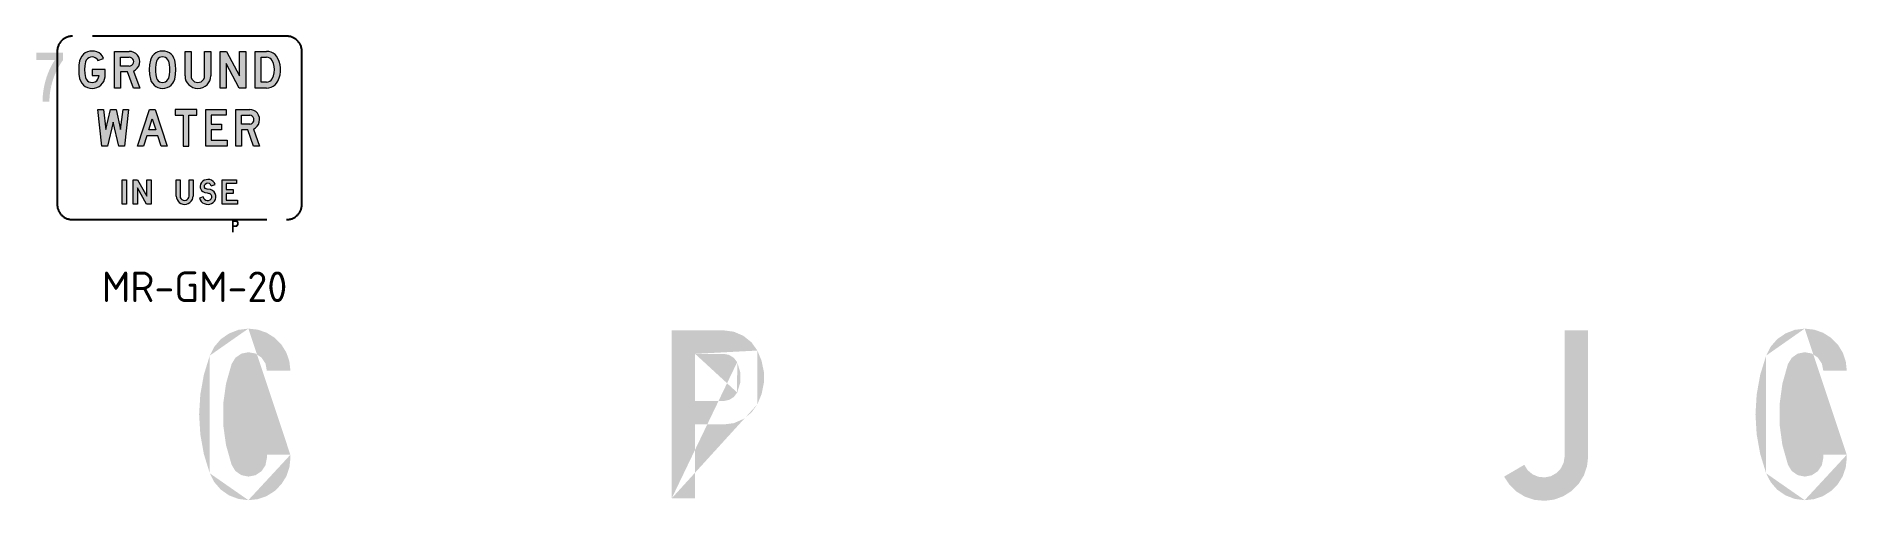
# Model space of a CAD drawing. Extents: x 171 to 1038, y -1303 to 240.
# Drawn here: x 171 to 763, y 88 to 240 of the extents above.
import ezdxf

# ---------------------------------------------------------------- set-up
doc = ezdxf.new("R2010")
doc.units = 0
doc.linetypes.add('CENTERX2', pattern=[101.6, 63.5, -12.7, 12.7, -12.7])
doc.layers.get('0').update_dxf_attribs({"linetype": 'CONTINUOUS'})
for name, color, linetype in [('GREEN', 84, 'CONTINUOUS'), ('L35', 3, 'CONTINUOUS'), ('T25', 1, 'CONTINUOUS'), ('TBLK25', 1, 'CONTINUOUS')]:
    doc.layers.add(name, color=color, linetype=linetype)
doc.styles.add('ISO', font='iso3098b.shx')

msp = doc.modelspace()

# ---------------------------------------------------------------- hatches: boundary and pattern name
at = {"layer": 'GREEN'}
h = msp.add_hatch(color=256, dxfattribs=at)
h.paths.add_polyline_path([(254.47, 101.95), (254.44, 101.95)], flags=16)
edge = h.paths.add_edge_path()
edge.add_line((246.76, 103.05), (254.47, 103.05))
edge.add_line((254.47, 103.05), (254.47, 101.95))
edge.add_line((254.13, 98.88), (254.47, 101.95))
edge.add_line((254.13, 98.88), (253.13, 95.97))
edge.add_line((253.13, 95.97), (251.48, 93.36))
edge.add_line((251.48, 93.36), (249.31, 91.17))
edge.add_line((249.31, 91.17), (246.71, 89.52))
edge.add_line((246.71, 89.52), (243.8, 88.52))
edge.add_line((243.8, 88.52), (240.73, 88.18))
edge.add_line((240.73, 88.18), (237.48, 88.59))
edge.add_line((237.48, 88.59), (234.41, 89.75))
edge.add_line((234.41, 89.75), (231.73, 91.61))
edge.add_line((231.73, 91.61), (229.59, 94.08))
edge.add_line((229.59, 94.08), (228.1, 97))
edge.add_line((228.1, 97), (226.17, 103.26))
edge.add_line((226.17, 103.26), (225.01, 109.71))
edge.add_line((225.01, 109.71), (224.62, 116.25))
edge.add_line((224.62, 116.25), (225.01, 122.77))
edge.add_line((225.01, 122.77), (226.17, 129.22))
edge.add_line((226.17, 129.22), (228.1, 135.48))
edge.add_line((228.1, 135.48), (229.59, 138.39))
edge.add_line((229.59, 138.39), (231.73, 140.87))
edge.add_line((231.73, 140.87), (234.41, 142.72))
edge.add_line((234.41, 142.72), (237.48, 143.91))
edge.add_line((237.48, 143.91), (240.73, 144.3))
edge.add_line((240.73, 144.3), (243.8, 143.96))
edge.add_line((243.8, 143.96), (246.71, 142.96))
edge.add_line((246.71, 142.96), (249.31, 141.31))
edge.add_line((249.31, 141.31), (251.48, 139.14))
edge.add_line((251.48, 139.14), (253.13, 136.51))
edge.add_line((253.13, 136.51), (254.13, 133.6))
edge.add_line((254.13, 133.6), (254.47, 130.53))
edge.add_line((254.47, 130.53), (246.76, 130.53))
edge.add_line((246.76, 130.53), (246.32, 132.85))
edge.add_line((246.32, 132.85), (245.01, 134.84))
edge.add_line((245.01, 134.84), (243.05, 136.15))
edge.add_line((243.05, 136.15), (240.73, 136.59))
edge.add_line((240.73, 136.59), (238.41, 136.13))
edge.add_line((238.41, 136.13), (236.48, 134.76))
edge.add_line((236.48, 134.76), (235.24, 132.75))
edge.add_line((235.24, 132.75), (233.41, 126.28))
edge.add_line((233.41, 126.28), (232.48, 119.6))
edge.add_line((232.48, 119.6), (232.48, 112.88))
edge.add_line((232.48, 112.88), (233.41, 106.23))
edge.add_line((233.41, 106.23), (235.24, 99.76))
edge.add_line((235.24, 99.76), (236.48, 97.72))
edge.add_line((236.48, 97.72), (238.41, 96.38))
edge.add_line((238.41, 96.38), (240.73, 95.89))
edge.add_line((240.73, 95.89), (243.05, 96.35))
edge.add_line((243.05, 96.35), (245.01, 97.67))
edge.add_line((245.01, 97.67), (246.32, 99.63))
edge.add_line((246.32, 99.63), (246.76, 101.95))
edge.add_line((246.76, 101.95), (246.76, 103.05))
edge = h.paths.add_edge_path(flags=16)
edge.add_line((254.47, 103.05), (254.44, 103.05))
edge.add_line((240.73, 144.3), (240.7, 144.3))
edge.add_line((228.1, 135.48), (228.07, 135.48))
edge.add_line((228.1, 97), (228.07, 97))
edge.add_line((240.73, 88.18), (240.7, 88.18))
h = msp.add_hatch(color=256, dxfattribs=at)
h.paths.add_polyline_path([(396.13, 136.05), (396.1, 136.05)], flags=16)
edge = h.paths.add_edge_path(flags=17)
edge.add_line((386.77, 120.63), (386.77, 136.05))
edge.add_line((386.77, 136.05), (396.13, 136.05))
edge.add_line((397.88, 135.69), (396.13, 136.05))
edge.add_line((397.88, 135.69), (399.43, 134.73))
edge.add_line((399.43, 134.73), (400.51, 133.29))
edge.add_line((400.51, 133.29), (401.52, 130.04))
edge.add_line((401.52, 130.04), (401.52, 126.64))
edge.add_line((401.52, 126.64), (400.51, 123.39))
edge.add_line((400.51, 123.39), (399.43, 121.95))
edge.add_line((399.43, 121.95), (397.88, 120.99))
edge.add_line((397.88, 120.99), (396.13, 120.63))
edge.add_line((396.13, 120.63), (386.77, 120.63))
h.paths.add_polyline_path([(396.1, 143.73), (396.13, 143.73)], flags=16)
edge = h.paths.add_edge_path()
edge.add_line((386.77, 88.75), (379.09, 88.75))
edge.add_line((379.09, 88.75), (379.09, 143.73))
edge.add_line((379.09, 143.73), (396.13, 143.73))
edge.add_line((399.43, 143.29), (396.13, 143.73))
edge.add_line((399.43, 143.29), (402.52, 141.95))
edge.add_line((402.52, 141.95), (405.15, 139.86))
edge.add_line((405.15, 139.86), (407.11, 137.13))
edge.add_line((407.11, 137.13), (408.5, 133.75))
edge.add_line((408.5, 133.75), (409.22, 130.17))
edge.add_line((409.22, 130.17), (409.22, 126.51))
edge.add_line((409.22, 126.51), (408.5, 122.93))
edge.add_line((408.5, 122.93), (407.11, 119.55))
edge.add_line((407.11, 119.55), (405.15, 116.82))
edge.add_line((405.15, 116.82), (402.52, 114.73))
edge.add_line((402.52, 114.73), (399.43, 113.39))
edge.add_line((399.43, 113.39), (396.13, 112.95))
edge.add_line((396.13, 112.95), (386.77, 112.95))
edge.add_line((386.77, 112.95), (386.77, 88.75))
edge = h.paths.add_edge_path()
edge.add_line((386.77, 136.05), (386.75, 136.05))
edge.add_line((400.51, 123.39), (400.49, 123.39))
edge.add_line((400.51, 133.29), (400.49, 133.29))
edge.add_line((379.09, 88.75), (379.07, 88.75))
edge.add_line((407.11, 119.55), (407.08, 119.55))
edge.add_line((407.11, 137.13), (407.08, 137.13))
h = msp.add_hatch(color=256, dxfattribs=at)
h.paths.add_polyline_path([(396.13, 136.05), (396.1, 136.05)], flags=16)
edge = h.paths.add_edge_path(flags=17)
edge.add_line((386.77, 120.63), (386.77, 136.05))
edge.add_line((386.77, 136.05), (396.13, 136.05))
edge.add_line((397.88, 135.69), (396.13, 136.05))
edge.add_line((397.88, 135.69), (399.43, 134.73))
edge.add_line((399.43, 134.73), (400.51, 133.29))
edge.add_line((400.51, 133.29), (401.52, 130.04))
edge.add_line((401.52, 130.04), (401.52, 126.64))
edge.add_line((401.52, 126.64), (400.51, 123.39))
edge.add_line((400.51, 123.39), (399.43, 121.95))
edge.add_line((399.43, 121.95), (397.88, 120.99))
edge.add_line((397.88, 120.99), (396.13, 120.63))
edge.add_line((396.13, 120.63), (386.77, 120.63))
h.paths.add_polyline_path([(396.1, 143.73), (396.13, 143.73)], flags=16)
edge = h.paths.add_edge_path()
edge.add_line((386.77, 88.75), (379.09, 88.75))
edge.add_line((379.09, 88.75), (379.09, 143.73))
edge.add_line((379.09, 143.73), (396.13, 143.73))
edge.add_line((399.43, 143.29), (396.13, 143.73))
edge.add_line((399.43, 143.29), (402.52, 141.95))
edge.add_line((402.52, 141.95), (405.15, 139.86))
edge.add_line((405.15, 139.86), (407.11, 137.13))
edge.add_line((407.11, 137.13), (408.5, 133.75))
edge.add_line((408.5, 133.75), (409.22, 130.17))
edge.add_line((409.22, 130.17), (409.22, 126.51))
edge.add_line((409.22, 126.51), (408.5, 122.93))
edge.add_line((408.5, 122.93), (407.11, 119.55))
edge.add_line((407.11, 119.55), (405.15, 116.82))
edge.add_line((405.15, 116.82), (402.52, 114.73))
edge.add_line((402.52, 114.73), (399.43, 113.39))
edge.add_line((399.43, 113.39), (396.13, 112.95))
edge.add_line((396.13, 112.95), (386.77, 112.95))
edge.add_line((386.77, 112.95), (386.77, 88.75))
edge = h.paths.add_edge_path()
edge.add_line((386.77, 136.05), (386.75, 136.05))
edge.add_line((400.51, 123.39), (400.49, 123.39))
edge.add_line((400.51, 133.29), (400.49, 133.29))
edge.add_line((379.09, 88.75), (379.07, 88.75))
edge.add_line((407.11, 119.55), (407.08, 119.55))
edge.add_line((407.11, 137.13), (407.08, 137.13))
h = msp.add_hatch(color=256, dxfattribs=at)
h.paths.add_polyline_path([(671, 102.49), (670.98, 102.49)], flags=16)
edge = h.paths.add_edge_path()
edge.add_line((671, 143.73), (671, 102.49))
edge.add_line((670.67, 100.45), (671, 102.49))
edge.add_line((670.67, 100.45), (669.77, 98.57))
edge.add_line((669.77, 98.57), (668.32, 97.07))
edge.add_line((668.32, 97.07), (666.52, 96.04))
edge.add_line((666.52, 96.04), (664.48, 95.63))
edge.add_line((664.48, 95.63), (662.42, 95.84))
edge.add_line((662.42, 95.84), (660.51, 96.64))
edge.add_line((660.51, 96.64), (658.91, 97.98))
edge.add_line((658.91, 97.98), (657.81, 99.76))
edge.add_line((657.81, 99.76), (651.21, 95.89))
edge.add_line((651.21, 95.89), (652.99, 93.21))
edge.add_line((652.99, 93.21), (655.3, 90.97))
edge.add_line((655.3, 90.97), (658.06, 89.29))
edge.add_line((658.06, 89.29), (661.13, 88.29))
edge.add_line((661.13, 88.29), (664.35, 87.98))
edge.add_line((664.35, 87.98), (667.55, 88.36))
edge.add_line((667.55, 88.36), (670.56, 89.47))
edge.add_line((670.56, 89.47), (673.3, 91.2))
edge.add_line((673.3, 91.2), (675.56, 93.49))
edge.add_line((675.56, 93.49), (677.27, 96.25))
edge.add_line((677.27, 96.25), (678.32, 99.29))
edge.add_line((678.32, 99.29), (678.68, 102.49))
edge.add_line((678.68, 102.49), (678.68, 143.73))
edge.add_line((678.68, 143.73), (671, 143.73))
edge = h.paths.add_edge_path(flags=16)
edge.add_line((678.68, 102.49), (678.66, 102.49))
edge.add_line((678.68, 102.49), (678.66, 102.49))
edge = h.paths.add_edge_path(flags=16)
edge.add_line((657.81, 99.76), (657.78, 99.76))
h = msp.add_hatch(color=256, dxfattribs=at)
h.paths.add_polyline_path([(763.23, 101.95), (763.2, 101.95)], flags=16)
edge = h.paths.add_edge_path()
edge.add_line((755.55, 103.05), (763.23, 103.05))
edge.add_line((763.23, 103.05), (763.23, 101.95))
edge.add_line((762.89, 98.88), (763.23, 101.95))
edge.add_line((762.89, 98.88), (761.89, 95.97))
edge.add_line((761.89, 95.97), (760.26, 93.36))
edge.add_line((760.26, 93.36), (758.07, 91.17))
edge.add_line((758.07, 91.17), (755.47, 89.52))
edge.add_line((755.47, 89.52), (752.56, 88.52))
edge.add_line((752.56, 88.52), (749.49, 88.18))
edge.add_line((749.49, 88.18), (746.24, 88.59))
edge.add_line((746.24, 88.59), (743.2, 89.75))
edge.add_line((743.2, 89.75), (740.49, 91.61))
edge.add_line((740.49, 91.61), (738.35, 94.08))
edge.add_line((738.35, 94.08), (736.86, 97))
edge.add_line((736.86, 97), (734.93, 103.26))
edge.add_line((734.93, 103.26), (733.77, 109.71))
edge.add_line((733.77, 109.71), (733.38, 116.25))
edge.add_line((733.38, 116.25), (733.77, 122.77))
edge.add_line((733.77, 122.77), (734.93, 129.22))
edge.add_line((734.93, 129.22), (736.86, 135.48))
edge.add_line((736.86, 135.48), (738.35, 138.39))
edge.add_line((738.35, 138.39), (740.49, 140.87))
edge.add_line((740.49, 140.87), (743.2, 142.72))
edge.add_line((743.2, 142.72), (746.24, 143.91))
edge.add_line((746.24, 143.91), (749.49, 144.3))
edge.add_line((749.49, 144.3), (752.56, 143.96))
edge.add_line((752.56, 143.96), (755.47, 142.96))
edge.add_line((755.47, 142.96), (758.07, 141.31))
edge.add_line((758.07, 141.31), (760.26, 139.14))
edge.add_line((760.26, 139.14), (761.89, 136.51))
edge.add_line((761.89, 136.51), (762.89, 133.6))
edge.add_line((762.89, 133.6), (763.23, 130.53))
edge.add_line((763.23, 130.53), (755.55, 130.53))
edge.add_line((755.55, 130.53), (755.08, 132.85))
edge.add_line((755.08, 132.85), (753.77, 134.84))
edge.add_line((753.77, 134.84), (751.81, 136.15))
edge.add_line((751.81, 136.15), (749.49, 136.59))
edge.add_line((749.49, 136.59), (747.17, 136.13))
edge.add_line((747.17, 136.13), (745.24, 134.76))
edge.add_line((745.24, 134.76), (744, 132.75))
edge.add_line((744, 132.75), (742.17, 126.28))
edge.add_line((742.17, 126.28), (741.27, 119.6))
edge.add_line((741.27, 119.6), (741.27, 112.88))
edge.add_line((741.27, 112.88), (742.17, 106.23))
edge.add_line((742.17, 106.23), (744, 99.76))
edge.add_line((744, 99.76), (745.24, 97.72))
edge.add_line((745.24, 97.72), (747.17, 96.38))
edge.add_line((747.17, 96.38), (749.49, 95.89))
edge.add_line((749.49, 95.89), (751.81, 96.35))
edge.add_line((751.81, 96.35), (753.77, 97.67))
edge.add_line((753.77, 97.67), (755.08, 99.63))
edge.add_line((755.08, 99.63), (755.55, 101.95))
edge.add_line((755.55, 101.95), (755.55, 103.05))
edge = h.paths.add_edge_path(flags=16)
edge.add_line((763.23, 103.05), (763.2, 103.05))
edge.add_line((749.49, 144.3), (749.46, 144.3))
edge.add_line((736.86, 135.48), (736.83, 135.48))
edge.add_line((736.86, 97), (736.83, 97))
edge.add_line((749.49, 88.18), (749.46, 88.18))
at = {"layer": 'T25', "linetype": 'Continuous'}
h = msp.add_hatch(color=256, dxfattribs=at)
h.paths.add_polyline_path([(231.52, 234.99), (233.6, 234.99), (237.81, 226.95), (237.81, 234.99), (239.84, 234.99), (239.84, 223), (237.7, 223), (233.5, 231.05), (233.5, 223), (231.52, 223)])
h.paths.add_polyline_path([(232.11, 193.01), (236.85, 193.01), (236.85, 191.73), (233.44, 191.73), (233.44, 189.81), (235.79, 189.81), (235.79, 188.53), (233.44, 188.53), (233.44, 186.3), (237.12, 186.3), (237.12, 185.02), (232.11, 185.02)])
h.paths.add_polyline_path([(203.02, 193.01), (204.51, 193.01), (207.5, 187.68), (207.5, 193.01), (208.94, 193.01), (208.94, 185.02), (207.44, 185.02), (204.46, 190.4), (204.46, 185.02), (203.02, 185.02)])
h.paths.add_polyline_path([(199.45, 193.01), (200.84, 193.01), (200.84, 185.02), (199.45, 185.02)])
h.paths.add_polyline_path([(226.78, 216.02), (233.44, 216.02), (233.44, 214.11), (228.59, 214.11), (228.59, 211.23), (231.95, 211.23), (231.95, 209.31), (228.59, 209.31), (228.59, 205.95), (233.76, 205.95), (233.76, 204.04), (226.78, 204.04)])
h.paths.add_polyline_path([(216.77, 216.02), (216.77, 214.11), (219.43, 214.11), (219.43, 204.04), (221.24, 204.04), (221.24, 214.11), (223.91, 214.11), (223.91, 216.02)])
h.paths.add_polyline_path([(210.48, 209.31), (208.14, 209.31), (209.31, 212.88)], flags=16)
h.paths.add_polyline_path([(204.46, 204.04), (208.4, 216.02), (210.21, 216.02), (214.16, 204.04), (212.19, 204.04), (211.07, 207.39), (207.55, 207.39), (206.43, 204.04)])
h.paths.add_polyline_path([(191.51, 216.02), (193.33, 216.02), (194.12, 209.42), (195.62, 216.02), (197.48, 216.02), (198.97, 209.42), (199.77, 216.02), (201.58, 216.02), (200.25, 204.04), (198.39, 204.04), (196.52, 211.81), (194.71, 204.04), (192.85, 204.04)])
h.paths.add_polyline_path([(250.33, 225.29), (250.76, 226.31), (251.08, 227.37), (251.24, 228.44), (251.24, 229.56), (251.08, 230.62), (250.76, 231.69), (250.33, 232.7), (249.96, 233.39), (249.43, 233.92), (248.84, 234.4), (248.15, 234.72), (247.4, 234.94), (246.66, 234.99), (242.93, 234.99), (242.93, 223), (246.66, 223), (247.4, 223.06), (248.15, 223.27), (248.84, 223.64), (249.43, 224.07), (249.96, 224.65)])
h.paths.add_polyline_path([(220.02, 226.95), (220.02, 234.99), (221.99, 234.99), (221.99, 226.95), (222.04, 226.41), (222.25, 225.88), (222.63, 225.45), (223.11, 225.08), (223.64, 224.87), (224.23, 224.81), (224.76, 224.87), (225.34, 225.08), (225.77, 225.45), (226.14, 225.88), (226.36, 226.41), (226.41, 226.95), (226.41, 234.99), (228.43, 234.99), (228.43, 226.95), (228.33, 226.15), (228.12, 225.4), (227.69, 224.71), (227.21, 224.07), (226.57, 223.59), (225.82, 223.22), (225.03, 222.95), (224.23, 222.9), (223.37, 222.95), (222.57, 223.22), (221.88, 223.59), (221.24, 224.07), (220.71, 224.71), (220.28, 225.4), (220.07, 226.15)])
h.paths.add_polyline_path([(212.66, 233.18), (212.13, 233.13), (211.65, 232.97), (211.23, 232.65), (210.91, 232.22), (210.69, 231.74), (210.43, 230.67), (210.32, 229.56), (210.32, 228.44), (210.43, 227.32), (210.69, 226.25), (210.91, 225.77), (211.23, 225.4), (211.65, 225.08), (212.13, 224.87), (212.66, 224.81), (213.2, 224.87), (213.68, 225.08), (214.1, 225.4), (214.42, 225.77), (214.69, 226.25), (214.9, 227.32), (215.06, 228.44), (215.06, 229.56), (214.9, 230.67), (214.69, 231.74), (214.42, 232.22), (214.1, 232.65), (213.68, 232.97), (213.2, 233.13)], flags=16)
h.paths.add_polyline_path([(212.66, 235.1), (211.92, 235.04), (211.17, 234.83), (210.48, 234.51), (209.89, 234.03), (209.36, 233.5), (208.99, 232.81), (208.72, 232.11), (208.4, 230.57), (208.3, 229.02), (208.4, 227.42), (208.72, 225.88), (208.99, 225.19), (209.36, 224.55), (209.89, 223.96), (210.48, 223.48), (211.17, 223.16), (211.92, 222.95), (212.66, 222.9), (213.46, 222.95), (214.21, 223.16), (214.9, 223.48), (215.49, 223.96), (216.02, 224.55), (216.39, 225.19), (216.66, 225.88), (216.93, 227.42), (217.03, 229.02), (216.93, 230.57), (216.66, 232.11), (216.39, 232.81), (216.02, 233.5), (215.49, 234.03), (214.9, 234.51), (214.21, 234.83), (213.46, 235.04)])
h.paths.add_polyline_path([(201.8, 230.2), (198.92, 230.2), (198.92, 233.07), (201.8, 233.07), (202.22, 233.02), (202.65, 232.81), (202.97, 232.49), (203.18, 232.11), (203.29, 231.63), (203.18, 231.21), (202.97, 230.78), (202.65, 230.46), (202.22, 230.25)], flags=16)
h.paths.add_polyline_path([(203.13, 228.54), (205.26, 223), (203.13, 223), (201.16, 228.28), (198.92, 228.28), (198.92, 223), (196.95, 223), (196.95, 234.99), (201.8, 234.99), (202.54, 234.94), (203.29, 234.67), (203.93, 234.3), (204.51, 233.76), (204.89, 233.13), (205.15, 232.38), (205.26, 231.63), (205.15, 230.89), (204.89, 230.14), (204.41, 229.45), (203.82, 228.92)])
h.paths.add_polyline_path([(189.65, 235.1), (188.85, 235.04), (188.1, 234.83), (187.41, 234.51), (186.77, 234.03), (186.24, 233.39), (185.81, 232.7), (185.55, 231.9), (185.33, 230.46), (185.28, 229.02), (185.33, 227.58), (185.55, 226.15), (185.81, 225.35), (186.24, 224.6), (186.77, 223.96), (187.41, 223.48), (188.1, 223.16), (188.85, 222.95), (189.65, 222.9), (190.4, 222.95), (191.14, 223.16), (191.89, 223.48), (192.47, 223.96), (193.01, 224.55), (193.43, 225.19), (193.7, 225.88), (193.86, 226.63), (193.86, 229.02), (189.65, 229.02), (189.65, 227.11), (191.89, 227.11), (191.78, 226.47), (191.51, 225.88), (191.14, 225.4), (190.66, 225.08), (190.18, 224.87), (189.65, 224.81), (189.06, 224.87), (188.58, 225.08), (188.16, 225.4), (187.73, 225.88), (187.52, 226.47), (187.31, 227.74), (187.2, 229.02), (187.31, 230.25), (187.52, 231.53), (187.73, 232.11), (188.16, 232.59), (188.58, 232.91), (189.06, 233.13), (189.65, 233.18), (190.18, 233.13), (190.66, 232.91), (191.14, 232.59), (191.51, 232.01), (193.33, 232.7), (193.01, 233.45), (192.47, 234.03), (191.89, 234.51), (191.14, 234.83), (190.4, 235.04)])
h.paths.add_polyline_path([(228.59, 191.04), (229.82, 191.41), (229.61, 192), (229.18, 192.48), (228.7, 192.85), (228.12, 193.06), (227.48, 193.11), (226.89, 193.01), (226.3, 192.85), (225.77, 192.48), (225.4, 192.05), (225.08, 191.52), (224.92, 190.93), (224.97, 190.4), (225.13, 189.92), (225.4, 189.44), (225.82, 189.12), (226.52, 188.85), (227.21, 188.69), (227.9, 188.53), (228.27, 188.37), (228.59, 188.05), (228.75, 187.68), (228.75, 187.25), (228.59, 186.78), (228.22, 186.4), (227.69, 186.24), (227.26, 186.24), (226.78, 186.35), (226.41, 186.62), (226.09, 186.99), (225.93, 187.41), (224.71, 186.93), (224.92, 186.4), (225.29, 185.87), (225.77, 185.5), (226.3, 185.18), (226.89, 185.02), (227.53, 184.96), (228.12, 185.02), (228.7, 185.23), (229.23, 185.6), (229.66, 186.03), (229.93, 186.56), (230.09, 187.2), (230.03, 187.84), (229.87, 188.48), (229.5, 189.01), (228.97, 189.44), (228.38, 189.76), (227.21, 189.97), (226.68, 190.13), (226.36, 190.4), (226.25, 190.72), (226.3, 191.09), (226.62, 191.46), (227, 191.73), (227.48, 191.84), (227.96, 191.73), (228.38, 191.46)])
h.paths.add_polyline_path([(217.09, 187.68), (217.09, 193.01), (218.42, 193.01), (218.42, 187.68), (218.47, 187.2), (218.69, 186.83), (219, 186.51), (219.43, 186.3), (219.91, 186.24), (220.34, 186.3), (220.76, 186.51), (221.08, 186.83), (221.3, 187.2), (221.35, 187.68), (221.35, 193.01), (222.68, 193.01), (222.68, 187.68), (222.57, 187.04), (222.41, 186.51), (222.04, 185.98), (221.62, 185.55), (221.08, 185.23), (220.5, 185.02), (219.91, 184.96), (219.27, 185.02), (218.69, 185.23), (218.15, 185.55), (217.73, 185.98), (217.41, 186.51), (217.19, 187.04)])
h.paths.add_polyline_path([(241.17, 211.23), (238.5, 211.23), (238.5, 214.11), (241.17, 214.11), (241.59, 214), (241.97, 213.84), (242.29, 213.52), (242.45, 213.09), (242.5, 212.67), (242.45, 212.19), (242.29, 211.81), (241.97, 211.5), (241.59, 211.28)], flags=16)
h.paths.add_polyline_path([(242.39, 209.52), (244.36, 204.04), (242.39, 204.04), (240.58, 209.31), (238.5, 209.31), (238.5, 204.04), (236.64, 204.04), (236.64, 216.02), (241.17, 216.02), (241.86, 215.92), (242.55, 215.7), (243.14, 215.28), (243.67, 214.75), (244.04, 214.11), (244.31, 213.41), (244.36, 212.67), (244.26, 211.87), (244.04, 211.12), (243.62, 210.48), (243.09, 209.95)])
h.paths.add_polyline_path([(246.66, 224.92), (244.9, 224.92), (244.9, 233.07), (246.66, 233.07), (247.19, 233.02), (247.72, 232.81), (248.15, 232.43), (248.47, 232.01), (248.95, 231.05), (249.16, 230.04), (249.27, 229.02), (249.16, 227.96), (248.95, 226.95), (248.47, 225.99), (248.15, 225.56), (247.72, 225.24), (247.19, 225.03)], flags=16)
at = {"layer": 'TBLK25', "linetype": 'CENTERX2'}
h = msp.add_hatch(color=256, dxfattribs=at)
h.paths.add_polyline_path([(175.68, 218.57), (175.67, 218.57)], flags=16)
edge = h.paths.add_edge_path()
edge.add_line((175.69, 219.04), (175.68, 218.57))
edge.add_line((173.44, 218.57), (175.68, 218.57))
edge.add_line((173.44, 218.57), (173.45, 219.07))
edge.add_line((173.45, 219.07), (173.47, 219.56))
edge.add_line((173.47, 219.56), (173.49, 220.06))
edge.add_line((173.49, 220.06), (173.52, 220.55))
edge.add_line((173.52, 220.55), (173.57, 221.05))
edge.add_line((173.57, 221.05), (173.63, 221.53))
edge.add_line((173.63, 221.53), (173.69, 222.03))
edge.add_line((173.69, 222.03), (173.77, 222.52))
edge.add_line((173.77, 222.52), (173.85, 223))
edge.add_line((173.85, 223), (173.94, 223.49))
edge.add_line((173.94, 223.49), (174.05, 223.97))
edge.add_line((174.05, 223.97), (174.16, 224.46))
edge.add_line((174.16, 224.46), (174.28, 224.94))
edge.add_line((174.28, 224.94), (174.41, 225.42))
edge.add_line((174.41, 225.42), (174.55, 225.89))
edge.add_line((174.55, 225.89), (174.7, 226.37))
edge.add_line((174.7, 226.37), (174.85, 226.84))
edge.add_line((174.85, 226.84), (175.02, 227.3))
edge.add_line((175.02, 227.3), (175.2, 227.76))
edge.add_line((175.2, 227.76), (175.39, 228.22))
edge.add_line((175.39, 228.22), (175.57, 228.68))
edge.add_line((175.57, 228.68), (175.78, 229.13))
edge.add_line((175.78, 229.13), (175.99, 229.58))
edge.add_line((175.99, 229.58), (176.21, 230.03))
edge.add_line((176.21, 230.03), (176.44, 230.46))
edge.add_line((176.44, 230.46), (176.67, 230.9))
edge.add_line((176.67, 230.9), (176.92, 231.33))
edge.add_line((176.92, 231.33), (177.18, 231.75))
edge.add_line((177.18, 231.75), (177.44, 232.17))
edge.add_line((177.44, 232.17), (171.36, 232.17))
edge.add_line((171.36, 232.17), (171.36, 234.57))
edge.add_line((171.36, 234.57), (180.16, 234.57))
edge.add_line((180.16, 234.57), (180.16, 232.17))
edge.add_line((180.16, 232.17), (179.88, 231.79))
edge.add_line((179.88, 231.79), (179.62, 231.4))
edge.add_line((179.62, 231.4), (179.36, 231.01))
edge.add_line((179.36, 231.01), (179.11, 230.61))
edge.add_line((179.11, 230.61), (178.87, 230.21))
edge.add_line((178.87, 230.21), (178.64, 229.8))
edge.add_line((178.64, 229.8), (178.41, 229.39))
edge.add_line((178.41, 229.39), (178.2, 228.97))
edge.add_line((178.2, 228.97), (177.99, 228.55))
edge.add_line((177.99, 228.55), (177.79, 228.13))
edge.add_line((177.79, 228.13), (177.6, 227.7))
edge.add_line((177.6, 227.7), (177.42, 227.27))
edge.add_line((177.42, 227.27), (177.24, 226.83))
edge.add_line((177.24, 226.83), (177.08, 226.39))
edge.add_line((177.08, 226.39), (176.92, 225.95))
edge.add_line((176.92, 225.95), (176.78, 225.5))
edge.add_line((176.78, 225.5), (176.64, 225.05))
edge.add_line((176.64, 225.05), (176.51, 224.6))
edge.add_line((176.51, 224.6), (176.39, 224.15))
edge.add_line((176.39, 224.15), (176.28, 223.69))
edge.add_line((176.28, 223.69), (176.18, 223.23))
edge.add_line((176.18, 223.23), (176.09, 222.77))
edge.add_line((176.09, 222.77), (176, 222.31))
edge.add_line((176, 222.31), (175.93, 221.85))
edge.add_line((175.93, 221.85), (175.87, 221.38))
edge.add_line((175.87, 221.38), (175.81, 220.92))
edge.add_line((175.81, 220.92), (175.76, 220.45))
edge.add_line((175.76, 220.45), (175.73, 219.98))
edge.add_line((175.73, 219.98), (175.7, 219.51))
edge.add_line((175.7, 219.51), (175.69, 219.04))
edge = h.paths.add_edge_path(flags=16)
edge.add_line((180.16, 232.17), (180.15, 232.17))
edge.add_line((173.44, 218.57), (173.43, 218.57))
h = msp.add_hatch(color=256, dxfattribs=at)
h.paths.add_polyline_path([(236.62, 179.23), (236.55, 179.23)], flags=0)
edge = h.paths.add_edge_path(flags=16)
edge.add_line((235.93, 178.1), (235.93, 179.23))
edge.add_line((235.93, 179.23), (236.62, 179.23))
edge.add_line((236.93, 179.04), (236.62, 179.23))
edge.add_line((236.93, 179.04), (236.99, 178.66))
edge.add_line((236.99, 178.66), (236.93, 178.35))
edge.add_line((236.93, 178.35), (236.62, 178.1))
edge.add_line((236.62, 178.1), (235.93, 178.1))
h.paths.add_polyline_path([(236.55, 179.79), (236.62, 179.79)], flags=16)
edge = h.paths.add_edge_path()
edge.add_line((235.93, 175.78), (235.36, 175.78))
edge.add_line((235.36, 175.78), (235.36, 179.79))
edge.add_line((235.36, 179.79), (236.62, 179.79))
edge.add_line((236.93, 179.73), (236.62, 179.79))
edge.add_line((236.93, 179.73), (237.24, 179.6))
edge.add_line((237.24, 179.6), (237.43, 179.35))
edge.add_line((237.43, 179.35), (237.56, 178.91))
edge.add_line((237.56, 178.91), (237.56, 178.47))
edge.add_line((237.56, 178.47), (237.43, 178.03))
edge.add_line((237.43, 178.03), (237.24, 177.78))
edge.add_line((237.24, 177.78), (236.93, 177.59))
edge.add_line((236.93, 177.59), (236.62, 177.53))
edge.add_line((236.62, 177.53), (235.93, 177.53))
edge.add_line((235.93, 177.53), (235.93, 175.78))

# ---------------------------------------------------------------- linework, layer by layer
at = {"color": 1, "lineweight": 0}
for points in [[(189.65, 235.1), (188.85, 235.04), (188.1, 234.83), (187.41, 234.51), (186.77, 234.03), (186.24, 233.39), (185.81, 232.7), (185.55, 231.9), (185.33, 230.46), (185.28, 229.02), (185.33, 227.58), (185.55, 226.15), (185.81, 225.35), (186.24, 224.6), (186.77, 223.96), (187.41, 223.48), (188.1, 223.16), (188.85, 222.95), (189.65, 222.9), (190.4, 222.95), (191.14, 223.16), (191.89, 223.48), (192.47, 223.96), (193.01, 224.55), (193.43, 225.19), (193.7, 225.88), (193.86, 226.63), (193.86, 229.02), (189.65, 229.02), (189.65, 227.11), (191.89, 227.11)], [(189.65, 233.18), (189.06, 233.13), (188.58, 232.91), (188.16, 232.59), (187.73, 232.11), (187.52, 231.53), (187.31, 230.25), (187.2, 229.02), (187.31, 227.74), (187.52, 226.47), (187.73, 225.88), (188.16, 225.4), (188.58, 225.08), (189.06, 224.87), (189.65, 224.81), (190.18, 224.87), (190.66, 225.08), (191.14, 225.4), (191.51, 225.88), (191.78, 226.47), (191.89, 227.11)], [(192.47, 234.03), (191.89, 234.51), (191.14, 234.83), (190.4, 235.04), (189.65, 235.1)], [(191.14, 232.59), (190.66, 232.91), (190.18, 233.13), (189.65, 233.18)], [(191.14, 232.59), (191.51, 232.01), (193.33, 232.7)], [(193.33, 232.7), (193.01, 233.45), (192.47, 234.03)], [(196.95, 234.99), (201.8, 234.99)], [(203.13, 228.54), (205.26, 223), (203.13, 223), (201.16, 228.28), (198.92, 228.28), (198.92, 223), (196.95, 223), (196.95, 234.99)], [(198.92, 233.07), (201.8, 233.07)], [(201.8, 230.2), (198.92, 230.2), (198.92, 233.07)], [(205.26, 231.63), (205.15, 232.38), (204.89, 233.13), (204.51, 233.76), (203.93, 234.3), (203.29, 234.67), (202.54, 234.94), (201.8, 234.99)], [(203.29, 231.63), (203.18, 232.11), (202.97, 232.49), (202.65, 232.81), (202.22, 233.02), (201.8, 233.07)], [(201.8, 230.2), (202.22, 230.25), (202.65, 230.46), (202.97, 230.78), (203.18, 231.21), (203.29, 231.63)], [(203.13, 228.54), (203.82, 228.92), (204.41, 229.45), (204.89, 230.14), (205.15, 230.89), (205.26, 231.63)], [(208.72, 232.11), (208.4, 230.57), (208.3, 229.02), (208.4, 227.42), (208.72, 225.88)], [(212.66, 235.1), (211.92, 235.04), (211.17, 234.83), (210.48, 234.51), (209.89, 234.03), (209.36, 233.5), (208.99, 232.81), (208.72, 232.11)], [(210.69, 231.74), (210.43, 230.67), (210.32, 229.56), (210.32, 228.44), (210.43, 227.32), (210.69, 226.25)], [(212.66, 233.18), (212.13, 233.13), (211.65, 232.97), (211.23, 232.65), (210.91, 232.22), (210.69, 231.74)], [(216.66, 232.11), (216.39, 232.81), (216.02, 233.5), (215.49, 234.03), (214.9, 234.51), (214.21, 234.83), (213.46, 235.04), (212.66, 235.1)], [(214.69, 231.74), (214.42, 232.22), (214.1, 232.65), (213.68, 232.97), (213.2, 233.13), (212.66, 233.18)], [(214.69, 226.25), (214.9, 227.32), (215.06, 228.44), (215.06, 229.56), (214.9, 230.67), (214.69, 231.74)], [(216.66, 225.88), (216.93, 227.42), (217.03, 229.02), (216.93, 230.57), (216.66, 232.11)], [(220.02, 234.99), (221.99, 234.99), (221.99, 226.95), (222.04, 226.41), (222.25, 225.88), (222.63, 225.45), (223.11, 225.08), (223.64, 224.87), (224.23, 224.81), (224.76, 224.87), (225.34, 225.08), (225.77, 225.45), (226.14, 225.88), (226.36, 226.41), (226.41, 226.95), (226.41, 234.99), (228.43, 234.99), (228.43, 226.95)], [(220.02, 226.95), (220.02, 234.99)], [(231.52, 234.99), (233.6, 234.99), (237.81, 226.95), (237.81, 234.99), (239.84, 234.99), (239.84, 223), (237.7, 223), (233.5, 231.05), (233.5, 223), (231.52, 223), (231.52, 234.99), (231.52, 234.99)], [(242.93, 234.99), (246.66, 234.99)], [(246.66, 223), (242.93, 223), (242.93, 234.99)], [(244.9, 233.07), (246.66, 233.07)], [(246.66, 224.92), (244.9, 224.92), (244.9, 233.07)], [(250.33, 232.7), (249.96, 233.39), (249.43, 233.92), (248.84, 234.4), (248.15, 234.72), (247.4, 234.94), (246.66, 234.99)], [(248.47, 232.01), (248.15, 232.43), (247.72, 232.81), (247.19, 233.02), (246.66, 233.07)], [(248.47, 225.99), (248.95, 226.95), (249.16, 227.96), (249.27, 229.02), (249.16, 230.04), (248.95, 231.05), (248.47, 232.01)], [(250.33, 225.29), (250.76, 226.31), (251.08, 227.37), (251.24, 228.44), (251.24, 229.56), (251.08, 230.62), (250.76, 231.69), (250.33, 232.7)], [(208.72, 225.88), (208.99, 225.19), (209.36, 224.55), (209.89, 223.96), (210.48, 223.48), (211.17, 223.16), (211.92, 222.95), (212.66, 222.9)], [(210.69, 226.25), (210.91, 225.77), (211.23, 225.4), (211.65, 225.08), (212.13, 224.87), (212.66, 224.81)], [(212.66, 224.81), (213.2, 224.87), (213.68, 225.08), (214.1, 225.4), (214.42, 225.77), (214.69, 226.25)], [(212.66, 222.9), (213.46, 222.95), (214.21, 223.16), (214.9, 223.48), (215.49, 223.96), (216.02, 224.55), (216.39, 225.19), (216.66, 225.88)], [(220.02, 226.95), (220.07, 226.15), (220.28, 225.4), (220.71, 224.71), (221.24, 224.07), (221.88, 223.59), (222.57, 223.22), (223.37, 222.95), (224.23, 222.9)], [(224.23, 222.9), (225.03, 222.95), (225.82, 223.22), (226.57, 223.59), (227.21, 224.07), (227.69, 224.71), (228.12, 225.4), (228.33, 226.15), (228.43, 226.95)], [(246.66, 224.92), (247.19, 225.03), (247.72, 225.24), (248.15, 225.56), (248.47, 225.99)], [(246.66, 223), (247.4, 223.06), (248.15, 223.27), (248.84, 223.64), (249.43, 224.07), (249.96, 224.65), (250.33, 225.29)], [(191.51, 216.02), (193.33, 216.02), (194.12, 209.42), (195.62, 216.02), (197.48, 216.02), (198.97, 209.42), (199.77, 216.02), (201.58, 216.02), (200.25, 204.04), (198.39, 204.04), (196.52, 211.81), (194.71, 204.04), (192.85, 204.04), (191.51, 216.02), (191.51, 216.02)], [(204.46, 204.04), (208.4, 216.02), (210.21, 216.02), (214.16, 204.04), (212.19, 204.04), (211.07, 207.39), (207.55, 207.39), (206.43, 204.04), (204.46, 204.04), (204.46, 204.04)], [(216.77, 216.02), (216.77, 214.11), (219.43, 214.11), (219.43, 204.04), (221.24, 204.04), (221.24, 214.11), (223.91, 214.11), (223.91, 216.02), (216.77, 216.02), (216.77, 216.02)], [(226.78, 216.02), (233.44, 216.02), (233.44, 214.11), (228.59, 214.11), (228.59, 211.23), (231.95, 211.23), (231.95, 209.31), (228.59, 209.31), (228.59, 205.95), (233.76, 205.95), (233.76, 204.04), (226.78, 204.04), (226.78, 216.02), (226.78, 216.02)], [(236.64, 216.02), (241.17, 216.02)], [(242.39, 209.52), (244.36, 204.04), (242.39, 204.04), (240.58, 209.31), (238.5, 209.31), (238.5, 204.04), (236.64, 204.04), (236.64, 216.02)], [(238.5, 214.11), (241.17, 214.11)], [(241.17, 211.23), (238.5, 211.23), (238.5, 214.11)], [(244.36, 212.67), (244.31, 213.41), (244.04, 214.11), (243.67, 214.75), (243.14, 215.28), (242.55, 215.7), (241.86, 215.92), (241.17, 216.02)], [(242.5, 212.67), (242.45, 213.09), (242.29, 213.52), (241.97, 213.84), (241.59, 214), (241.17, 214.11)], [(210.48, 209.31), (208.14, 209.31), (209.31, 212.88), (210.48, 209.31), (210.48, 209.31)], [(241.17, 211.23), (241.59, 211.28), (241.97, 211.5), (242.29, 211.81), (242.45, 212.19), (242.5, 212.67)], [(242.39, 209.52), (243.09, 209.95), (243.62, 210.48), (244.04, 211.12), (244.26, 211.87), (244.36, 212.67)], [(199.45, 193.01), (200.84, 193.01), (200.84, 185.02), (199.45, 185.02), (199.45, 193.01), (199.45, 193.01)], [(203.02, 193.01), (204.51, 193.01), (207.5, 187.68), (207.5, 193.01), (208.94, 193.01), (208.94, 185.02), (207.44, 185.02), (204.46, 190.4), (204.46, 185.02), (203.02, 185.02), (203.02, 193.01), (203.02, 193.01)], [(217.09, 193.01), (218.42, 193.01), (218.42, 187.68), (218.47, 187.2), (218.69, 186.83), (219, 186.51), (219.43, 186.3), (219.91, 186.24), (220.34, 186.3), (220.76, 186.51), (221.08, 186.83), (221.3, 187.2), (221.35, 187.68), (221.35, 193.01), (222.68, 193.01), (222.68, 187.68)], [(217.09, 187.68), (217.09, 193.01)], [(225.93, 187.41), (224.71, 186.93), (224.92, 186.4), (225.29, 185.87), (225.77, 185.5), (226.3, 185.18), (226.89, 185.02), (227.53, 184.96), (228.12, 185.02), (228.7, 185.23), (229.23, 185.6), (229.66, 186.03), (229.93, 186.56), (230.09, 187.2), (230.03, 187.84), (229.87, 188.48), (229.5, 189.01), (228.97, 189.44), (228.38, 189.76), (227.21, 189.97), (226.68, 190.13)], [(227.48, 193.11), (226.89, 193.01), (226.3, 192.85), (225.77, 192.48), (225.4, 192.05), (225.08, 191.52), (224.92, 190.93), (224.97, 190.4), (225.13, 189.92), (225.4, 189.44), (225.82, 189.12), (226.52, 188.85), (227.21, 188.69), (227.9, 188.53)], [(226.3, 191.09), (226.25, 190.72), (226.36, 190.4), (226.68, 190.13)], [(227.48, 191.84), (227, 191.73), (226.62, 191.46), (226.3, 191.09)], [(228.59, 191.04), (229.82, 191.41), (229.61, 192), (229.18, 192.48), (228.7, 192.85), (228.12, 193.06), (227.48, 193.11)], [(228.59, 191.04), (228.38, 191.46), (227.96, 191.73), (227.48, 191.84)], [(232.11, 193.01), (236.85, 193.01), (236.85, 191.73), (233.44, 191.73), (233.44, 189.81), (235.79, 189.81), (235.79, 188.53), (233.44, 188.53), (233.44, 186.3), (237.12, 186.3), (237.12, 185.02), (232.11, 185.02), (232.11, 193.01), (232.11, 193.01)], [(217.09, 187.68), (217.19, 187.04), (217.41, 186.51), (217.73, 185.98), (218.15, 185.55), (218.69, 185.23), (219.27, 185.02), (219.91, 184.96)], [(219.91, 184.96), (220.5, 185.02), (221.08, 185.23), (221.62, 185.55), (222.04, 185.98), (222.41, 186.51), (222.57, 187.04), (222.68, 187.68)], [(225.93, 187.41), (226.09, 186.99), (226.41, 186.62), (226.78, 186.35), (227.26, 186.24), (227.69, 186.24)], [(227.69, 186.24), (228.22, 186.4), (228.59, 186.78), (228.75, 187.25)], [(228.75, 187.25), (228.75, 187.68), (228.59, 188.05), (228.27, 188.37), (227.9, 188.53)]]:
    msp.add_lwpolyline(points, dxfattribs=at)
at = {"layer": 'L35', "linetype": 'CENTERX2'}
msp.add_lwpolyline([(183.22, 179.96), (253.22, 179.96, 0.414214), (258.22, 184.96), (258.22, 234.96, 0.414214), (253.22, 239.96), (183.22, 239.96, 0.414214), (178.22, 234.96), (178.22, 184.96, 0.414214)], format="xyb", close=True, dxfattribs=at)

# ---------------------------------------------------------------- texts
at = {"layer": 'T25', "linetype": 'Continuous', "insert": (192.82, 162.99), "char_height": 10, "width": 110.4666, "attachment_point": 1, "style": 'ISO'}
msp.add_mtext('MR-GM-20', dxfattribs=at)

doc.saveas('drawing.dxf')
